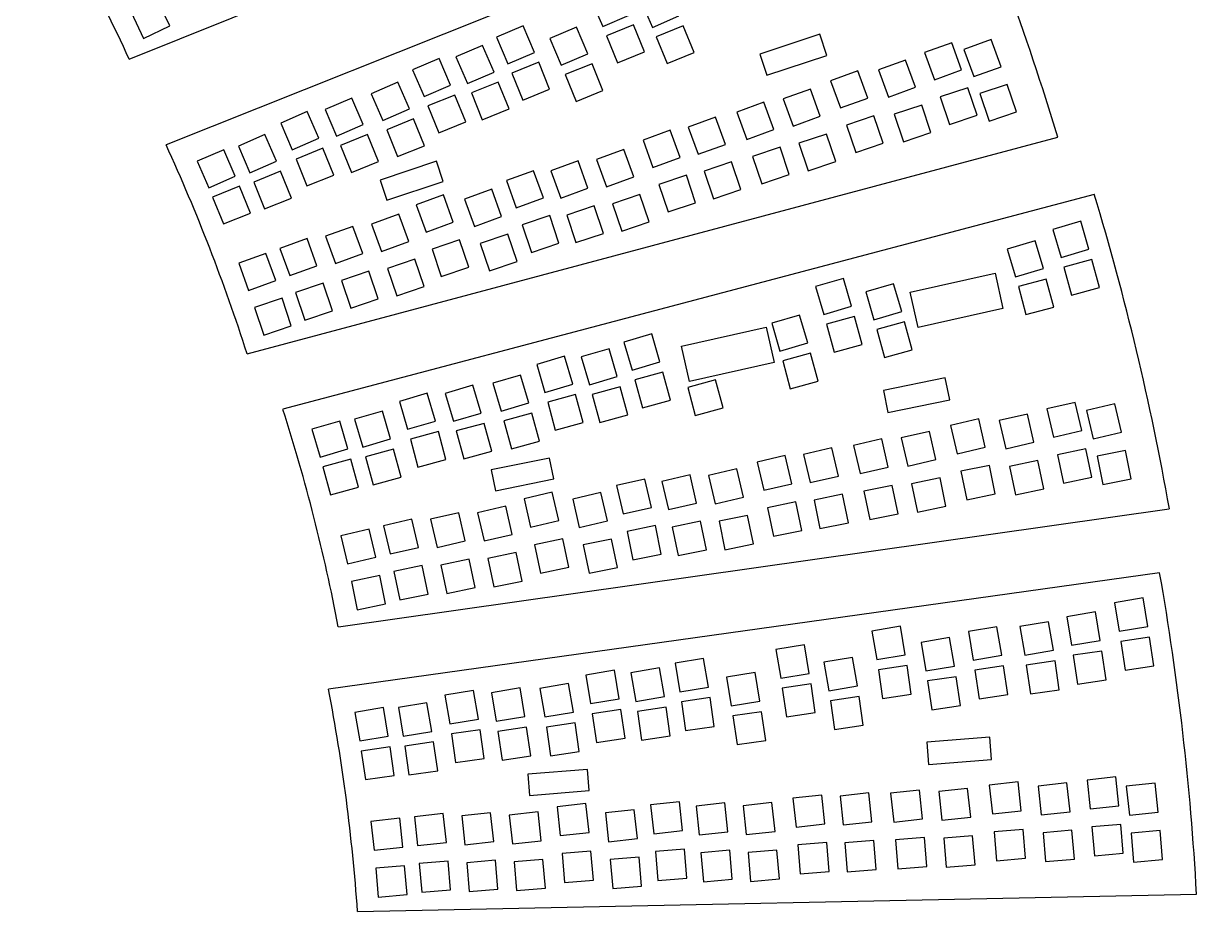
# Model space of a CAD drawing. Extents: x -234 to 632, y -244 to 547.
# Drawn here: x 470 to 631.8, y 172.6 to 295 of the extents above; entities that cross this region are included whole.
import ezdxf

# ---------------------------------------------------------------- set-up
doc = ezdxf.new("R2010")
doc.units = 0
doc.layers.get('0').update_dxf_attribs({"linetype": 'CONTINUOUS'})

msp = doc.modelspace()

# ---------------------------------------------------------------- linework, layer by layer
at = {"color": 7, "linetype": 'CONTINUOUS'}
for p, q in [((484.56, 290.12), (591.99, 333.37)), ((597.22, 321.19), (489.63, 278.31)), ((490.14, 294.71), (488.41, 298.32)), ((548.31, 298.29), (549.89, 294.62)), ((555.16, 298.19), (556.75, 294.51)), ((484.8, 296.6), (486.53, 292.99)), ((486.53, 292.99), (490.14, 294.71)), ((538.9, 294.73), (535.23, 293.14)), ((540.49, 291.06), (538.9, 294.73)), ((549.89, 294.62), (553.56, 296.21)), ((554.14, 294.84), (550.43, 293.33)), ((555.65, 291.13), (554.14, 294.84)), ((556.75, 294.51), (560.42, 296.1)), ((561, 294.73), (557.29, 293.22)), ((562.5, 291.02), (561, 294.73)), ((535.23, 293.14), (536.81, 289.47)), ((546.26, 294.54), (542.59, 292.96)), ((547.85, 290.87), (546.26, 294.54)), ((550.43, 293.33), (551.94, 289.62)), ((557.29, 293.22), (558.8, 289.51)), ((579.85, 293.57), (571.58, 290.83)), ((580.83, 290.64), (579.85, 293.57)), ((533.31, 292.01), (529.64, 290.43)), ((534.9, 288.34), (533.31, 292.01)), ((542.59, 292.96), (544.17, 289.29)), ((598.05, 292.38), (594.29, 291.02)), ((599.42, 288.63), (598.05, 292.38)), ((603.5, 292.84), (599.75, 291.47)), ((599.75, 291.47), (601.11, 287.71)), ((604.87, 289.08), (603.5, 292.84)), ((527.32, 290.22), (523.65, 288.64)), ((528.91, 286.55), (527.32, 290.22)), ((529.64, 290.43), (531.22, 286.75)), ((536.81, 289.47), (540.49, 291.06)), ((544.17, 289.29), (547.85, 290.87)), ((551.94, 289.62), (555.65, 291.13)), ((558.8, 289.51), (562.5, 291.02)), ((571.58, 290.83), (572.55, 287.9)), ((572.55, 287.9), (580.83, 290.64)), ((591.7, 290), (587.94, 288.63)), ((593.06, 286.24), (591.7, 290)), ((594.29, 291.02), (595.66, 287.26)), ((523.65, 288.64), (525.24, 284.97)), ((531.22, 286.75), (534.9, 288.34)), ((541.06, 289.69), (537.36, 288.18)), ((537.36, 288.18), (538.87, 284.47)), ((542.57, 285.98), (541.06, 289.69)), ((548.42, 289.5), (544.72, 287.99)), ((549.93, 285.8), (548.42, 289.5)), ((585.11, 288.51), (581.35, 287.15)), ((586.48, 284.76), (585.11, 288.51)), ((587.94, 288.63), (589.31, 284.87)), ((595.66, 287.26), (599.42, 288.63)), ((601.11, 287.71), (604.87, 289.08)), ((521.63, 286.93), (517.95, 285.35)), ((523.21, 283.26), (521.63, 286.93)), ((525.24, 284.97), (528.91, 286.55)), ((535.47, 286.97), (531.77, 285.46)), ((536.98, 283.26), (535.47, 286.97)), ((544.72, 287.99), (546.22, 284.29)), ((581.35, 287.15), (582.72, 283.39)), ((605.73, 286.65), (601.94, 285.37)), ((607, 282.85), (605.73, 286.65)), ((517.95, 285.35), (519.54, 281.67)), ((529.48, 285.18), (525.78, 283.67)), ((530.99, 281.47), (529.48, 285.18)), ((531.77, 285.46), (533.27, 281.75)), ((538.87, 284.47), (542.57, 285.98)), ((546.22, 284.29), (549.93, 285.8)), ((578.55, 286), (574.79, 284.63)), ((579.92, 282.24), (578.55, 286)), ((589.31, 284.87), (593.06, 286.24)), ((600.28, 286.19), (596.48, 284.91)), ((601.55, 282.4), (600.28, 286.19)), ((601.94, 285.37), (603.21, 281.58)), ((515.26, 284.76), (511.59, 283.18)), ((516.85, 281.09), (515.26, 284.76)), ((525.78, 283.67), (527.29, 279.97)), ((572.15, 284.18), (568.39, 282.81)), ((573.51, 280.43), (572.15, 284.18)), ((574.79, 284.63), (576.16, 280.87)), ((582.72, 283.39), (586.48, 284.76)), ((593.92, 283.8), (590.13, 282.53)), ((595.19, 280.01), (593.92, 283.8)), ((596.48, 284.91), (597.76, 281.12)), ((509.12, 282.89), (505.45, 281.31)), ((510.7, 279.22), (509.12, 282.89)), ((511.59, 283.18), (513.17, 279.5)), ((519.54, 281.67), (523.21, 283.26)), ((523.79, 281.89), (520.08, 280.38)), ((525.29, 278.18), (523.79, 281.89)), ((533.27, 281.75), (536.98, 283.26)), ((565.46, 282.13), (561.7, 280.76)), ((566.83, 278.37), (565.46, 282.13)), ((568.39, 282.81), (569.76, 279.06)), ((576.16, 280.87), (579.92, 282.24)), ((587.33, 282.32), (583.54, 281.04)), ((588.61, 278.53), (587.33, 282.32)), ((590.13, 282.53), (591.4, 278.73)), ((597.76, 281.12), (601.55, 282.4)), ((603.21, 281.58), (607, 282.85)), ((505.45, 281.31), (507.03, 277.63)), ((513.17, 279.5), (516.85, 281.09)), ((520.08, 280.38), (521.59, 276.68)), ((527.29, 279.97), (530.99, 281.47)), ((559.22, 280.31), (555.46, 278.94)), ((560.59, 276.55), (559.22, 280.31)), ((561.7, 280.76), (563.07, 277)), ((569.76, 279.06), (573.51, 280.43)), ((583.54, 281.04), (584.82, 277.25)), ((503.28, 279.71), (499.61, 278.13)), ((500.82, 249.46), (612.71, 279.35)), ((504.86, 276.04), (503.28, 279.71)), ((507.03, 277.63), (510.7, 279.22)), ((517.42, 279.72), (513.72, 278.21)), ((518.93, 276.01), (517.42, 279.72)), ((555.46, 278.94), (556.83, 275.18)), ((580.78, 279.8), (576.98, 278.53)), ((576.98, 278.53), (578.26, 274.74)), ((582.05, 276.01), (580.78, 279.8)), ((584.82, 277.25), (588.61, 278.53)), ((591.4, 278.73), (595.19, 280.01)), ((497.61, 277.64), (493.93, 276.06)), ((499.19, 273.97), (497.61, 277.64)), ((499.61, 278.13), (501.19, 274.45)), ((511.28, 277.85), (507.57, 276.34)), ((512.79, 274.14), (511.28, 277.85)), ((513.72, 278.21), (515.23, 274.5)), ((521.59, 276.68), (525.29, 278.18)), ((552.8, 277.66), (549.04, 276.29)), ((554.17, 273.9), (552.8, 277.66)), ((563.07, 277), (566.83, 278.37)), ((574.37, 277.99), (570.58, 276.71)), ((575.64, 274.2), (574.37, 277.99)), ((493.93, 276.06), (495.52, 272.39)), ((501.19, 274.45), (504.86, 276.04)), ((507.57, 276.34), (509.08, 272.63)), ((515.23, 274.5), (518.93, 276.01)), ((526.97, 276.04), (519.16, 273.45)), ((527.89, 273.27), (526.97, 276.04)), ((546.49, 276.08), (542.73, 274.71)), ((547.85, 272.32), (546.49, 276.08)), ((549.04, 276.29), (550.41, 272.53)), ((556.83, 275.18), (560.59, 276.55)), ((567.68, 275.94), (563.89, 274.66)), ((568.96, 272.15), (567.68, 275.94)), ((570.58, 276.71), (571.85, 272.92)), ((578.26, 274.74), (582.05, 276.01)), ((495.52, 272.39), (499.19, 273.97)), ((505.44, 274.67), (501.73, 273.16)), ((506.95, 270.96), (505.44, 274.67)), ((509.08, 272.63), (512.79, 274.14)), ((540.36, 274.74), (536.61, 273.38)), ((541.73, 270.99), (540.36, 274.74)), ((542.73, 274.71), (544.1, 270.95)), ((550.41, 272.53), (554.17, 273.9)), ((561.44, 274.12), (557.65, 272.84)), ((562.71, 270.33), (561.44, 274.12)), ((563.89, 274.66), (565.17, 270.87)), ((571.85, 272.92), (575.64, 274.2)), ((499.77, 272.6), (496.06, 271.09)), ((501.27, 268.89), (499.77, 272.6)), ((501.73, 273.16), (503.24, 269.46)), ((519.16, 273.45), (520.08, 270.68)), ((520.08, 270.68), (527.89, 273.27)), ((534.57, 272.18), (530.81, 270.82)), ((535.94, 268.43), (534.57, 272.18)), ((536.61, 273.38), (537.97, 269.62)), ((544.1, 270.95), (547.85, 272.32)), ((557.65, 272.84), (558.92, 269.05)), ((565.17, 270.87), (568.96, 272.15)), ((496.06, 271.09), (497.57, 267.39)), ((503.24, 269.46), (506.95, 270.96)), ((617.73, 271.48), (505.77, 241.83)), ((527.91, 271.41), (524.15, 270.04)), ((529.27, 267.65), (527.91, 271.41)), ((530.81, 270.82), (532.18, 267.06)), ((537.97, 269.62), (541.73, 270.99)), ((555.02, 271.47), (551.23, 270.19)), ((556.3, 267.68), (555.02, 271.47)), ((497.57, 267.39), (501.27, 268.89)), ((521.75, 268.74), (517.99, 267.37)), ((523.12, 264.98), (521.75, 268.74)), ((524.15, 270.04), (525.52, 266.28)), ((548.71, 269.89), (544.92, 268.61)), ((549.98, 266.09), (548.71, 269.89)), ((551.23, 270.19), (552.51, 266.4)), ((558.92, 269.05), (562.71, 270.33)), ((517.99, 267.37), (519.36, 263.61)), ((525.52, 266.28), (529.27, 267.65)), ((532.18, 267.06), (535.94, 268.43)), ((542.59, 268.55), (538.8, 267.27)), ((538.8, 267.27), (540.07, 263.48)), ((543.86, 264.76), (542.59, 268.55)), ((544.92, 268.61), (546.19, 264.82)), ((552.51, 266.4), (556.3, 267.68)), ((615.87, 267.76), (612.03, 266.63)), ((617, 263.92), (615.87, 267.76)), ((515.42, 267.06), (511.66, 265.69)), ((511.66, 265.69), (513.03, 261.94)), ((516.79, 263.3), (515.42, 267.06)), ((536.79, 265.99), (533, 264.71)), ((538.07, 262.2), (536.79, 265.99)), ((546.19, 264.82), (549.98, 266.09)), ((612.03, 266.63), (613.16, 262.79)), ((509.09, 265.4), (505.33, 264.03)), ((505.33, 264.03), (506.7, 260.28)), ((510.46, 261.64), (509.09, 265.4)), ((519.36, 263.61), (523.12, 264.98)), ((530.13, 265.22), (526.34, 263.94)), ((526.34, 263.94), (527.61, 260.15)), ((531.4, 261.43), (530.13, 265.22)), ((533, 264.71), (534.28, 260.92)), ((540.07, 263.48), (543.86, 264.76)), ((609.57, 265.07), (605.73, 263.94)), ((605.73, 263.94), (606.86, 260.1)), ((610.7, 261.23), (609.57, 265.07)), ((613.16, 262.79), (617, 263.92)), ((503.42, 263.33), (499.66, 261.97)), ((504.79, 259.58), (503.42, 263.33)), ((513.03, 261.94), (516.79, 263.3)), ((523.97, 262.54), (520.18, 261.27)), ((525.25, 258.75), (523.97, 262.54)), ((617.4, 262.49), (613.54, 261.44)), ((618.46, 258.63), (617.4, 262.49)), ((499.66, 261.97), (501.03, 258.21)), ((506.7, 260.28), (510.46, 261.64)), ((517.64, 260.87), (513.85, 259.59)), ((518.92, 257.08), (517.64, 260.87)), ((520.18, 261.27), (521.46, 257.48)), ((527.61, 260.15), (531.4, 261.43)), ((534.28, 260.92), (538.07, 262.2)), ((606.86, 260.1), (610.7, 261.23)), ((613.54, 261.44), (614.6, 257.58)), ((501.03, 258.21), (504.79, 259.58)), ((511.31, 259.21), (507.52, 257.93)), ((512.59, 255.42), (511.31, 259.21)), ((513.85, 259.59), (515.13, 255.8)), ((583.11, 259.88), (579.27, 258.75)), ((584.24, 256.05), (583.11, 259.88)), ((590.02, 259.15), (586.19, 258.01)), ((591.16, 255.31), (590.02, 259.15)), ((592.33, 258), (604.04, 260.62)), ((604.04, 260.62), (605.13, 255.74)), ((611.11, 259.8), (607.25, 258.75)), ((612.16, 255.94), (611.11, 259.8)), ((507.52, 257.93), (508.8, 254.14)), ((521.46, 257.48), (525.25, 258.75)), ((579.27, 258.75), (580.4, 254.91)), ((586.19, 258.01), (587.32, 254.18)), ((593.42, 253.12), (592.33, 258)), ((607.25, 258.75), (608.3, 254.89)), ((614.6, 257.58), (618.46, 258.63)), ((505.64, 257.14), (501.85, 255.86)), ((501.85, 255.86), (503.12, 252.07)), ((506.92, 253.35), (505.64, 257.14)), ((515.13, 255.8), (518.92, 257.08)), ((580.4, 254.91), (584.24, 256.05)), ((608.3, 254.89), (612.16, 255.94)), ((508.8, 254.14), (512.59, 255.42)), ((577.05, 254.83), (573.22, 253.7)), ((578.18, 250.99), (577.05, 254.83)), ((584.64, 254.62), (580.79, 253.57)), ((585.7, 250.76), (584.64, 254.62)), ((587.32, 254.18), (591.16, 255.31)), ((605.13, 255.74), (593.42, 253.12)), ((503.12, 252.07), (506.92, 253.35)), ((560.76, 250.52), (572.47, 253.15)), ((572.47, 253.15), (573.56, 248.27)), ((573.22, 253.7), (574.35, 249.86)), ((580.79, 253.57), (581.84, 249.71)), ((591.56, 253.88), (587.7, 252.83)), ((587.7, 252.83), (588.76, 248.97)), ((592.62, 250.02), (591.56, 253.88)), ((556.66, 252.22), (552.82, 251.09)), ((552.82, 251.09), (553.95, 247.25)), ((557.79, 248.38), (556.66, 252.22)), ((574.35, 249.86), (578.18, 250.99)), ((550.78, 250.19), (546.94, 249.06)), ((551.91, 246.36), (550.78, 250.19)), ((561.86, 245.65), (560.76, 250.52)), ((578.59, 249.57), (574.73, 248.51)), ((579.64, 245.71), (578.59, 249.57)), ((581.84, 249.71), (585.7, 250.76)), ((588.76, 248.97), (592.62, 250.02)), ((544.62, 249.14), (540.78, 248)), ((540.78, 248), (541.92, 244.17)), ((545.75, 245.3), (544.62, 249.14)), ((546.94, 249.06), (548.08, 245.22)), ((553.95, 247.25), (557.79, 248.38)), ((573.56, 248.27), (561.86, 245.65)), ((574.73, 248.51), (575.78, 244.65)), ((538.57, 246.55), (534.73, 245.42)), ((539.7, 242.72), (538.57, 246.55)), ((548.08, 245.22), (551.91, 246.36)), ((558.2, 246.95), (554.34, 245.9)), ((559.25, 243.09), (558.2, 246.95)), ((597.17, 246.16), (588.63, 244.42)), ((597.79, 243.13), (597.17, 246.16)), ((531.99, 245.16), (528.16, 244.03)), ((533.12, 241.32), (531.99, 245.16)), ((534.73, 245.42), (535.87, 241.58)), ((541.92, 244.17), (545.75, 245.3)), ((552.32, 244.93), (548.46, 243.87)), ((553.37, 241.07), (552.32, 244.93)), ((554.34, 245.9), (555.39, 242.04)), ((565.48, 245.89), (561.62, 244.83)), ((561.62, 244.83), (562.67, 240.97)), ((566.53, 242.03), (565.48, 245.89)), ((575.78, 244.65), (579.64, 245.71)), ((525.67, 244.04), (521.83, 242.91)), ((521.83, 242.91), (522.96, 239.07)), ((526.8, 240.21), (525.67, 244.04)), ((528.16, 244.03), (529.29, 240.19)), ((546.16, 243.87), (542.3, 242.82)), ((547.21, 240.01), (546.16, 243.87)), ((548.46, 243.87), (549.51, 240.01)), ((555.39, 242.04), (559.25, 243.09)), ((588.63, 244.42), (589.24, 241.4)), ((589.24, 241.4), (597.79, 243.13)), ((519.49, 241.59), (515.65, 240.46)), ((520.62, 237.75), (519.49, 241.59)), ((529.29, 240.19), (533.12, 241.32)), ((535.87, 241.58), (539.7, 242.72)), ((540.11, 241.29), (536.25, 240.23)), ((541.16, 237.43), (540.11, 241.29)), ((542.3, 242.82), (543.35, 238.96)), ((562.67, 240.97), (566.53, 242.03)), ((615.1, 242.79), (611.2, 241.88)), ((611.2, 241.88), (612.11, 237.99)), ((616.01, 238.89), (615.1, 242.79)), ((620.57, 242.59), (616.67, 241.68)), ((616.67, 241.68), (617.58, 237.78)), ((621.47, 238.69), (620.57, 242.59)), ((513.61, 240.21), (509.77, 239.08)), ((514.74, 236.38), (513.61, 240.21)), ((515.65, 240.46), (516.79, 236.62)), ((522.96, 239.07), (526.8, 240.21)), ((533.53, 239.89), (529.67, 238.84)), ((534.58, 236.04), (533.53, 239.89)), ((536.25, 240.23), (537.3, 236.37)), ((543.35, 238.96), (547.21, 240.01)), ((549.51, 240.01), (553.37, 241.07)), ((601.78, 240.5), (597.89, 239.59)), ((597.89, 239.59), (598.8, 235.7)), ((602.69, 236.61), (601.78, 240.5)), ((608.5, 241.18), (604.6, 240.27)), ((604.6, 240.27), (605.51, 236.38)), ((609.41, 237.29), (608.5, 241.18)), ((509.77, 239.08), (510.91, 235.25)), ((527.21, 238.78), (523.35, 237.72)), ((528.26, 234.92), (527.21, 238.78)), ((529.67, 238.84), (530.72, 234.98)), ((594.97, 238.79), (591.08, 237.88)), ((595.88, 234.89), (594.97, 238.79)), ((612.11, 237.99), (616.01, 238.89)), ((617.58, 237.78), (621.47, 238.69)), ((510.91, 235.25), (514.74, 236.38)), ((516.79, 236.62), (520.62, 237.75)), ((523.35, 237.72), (524.4, 233.86)), ((537.3, 236.37), (541.16, 237.43)), ((581.51, 236.52), (577.62, 235.62)), ((582.42, 232.63), (581.51, 236.52)), ((588.39, 237.76), (584.5, 236.85)), ((584.5, 236.85), (585.41, 232.96)), ((589.3, 233.86), (588.39, 237.76)), ((591.08, 237.88), (591.98, 233.99)), ((598.8, 235.7), (602.69, 236.61)), ((605.51, 236.38), (609.41, 237.29)), ((616.56, 236.38), (612.64, 235.56)), ((617.37, 232.46), (616.56, 236.38)), ((515.15, 234.95), (511.29, 233.9)), ((516.2, 231.09), (515.15, 234.95)), ((521.03, 236.32), (517.17, 235.27)), ((517.17, 235.27), (518.22, 231.41)), ((522.08, 232.46), (521.03, 236.32)), ((524.4, 233.86), (528.26, 234.92)), ((530.72, 234.98), (534.58, 236.04)), ((542.57, 235.1), (534.51, 233.46)), ((543.15, 232.23), (542.57, 235.1)), ((575.09, 235.47), (571.2, 234.56)), ((576, 231.57), (575.09, 235.47)), ((577.62, 235.62), (578.52, 231.72)), ((591.98, 233.99), (595.88, 234.89)), ((609.96, 234.77), (606.05, 233.95)), ((610.77, 230.85), (609.96, 234.77)), ((612.64, 235.56), (613.46, 231.65)), ((622.03, 236.17), (618.11, 235.36)), ((618.11, 235.36), (618.92, 231.44)), ((622.84, 232.25), (622.03, 236.17)), ((511.29, 233.9), (512.34, 230.04)), ((534.51, 233.46), (535.09, 230.6)), ((568.41, 233.61), (564.51, 232.7)), ((569.31, 229.71), (568.41, 233.61)), ((571.2, 234.56), (572.11, 230.66)), ((585.41, 232.96), (589.3, 233.86)), ((603.25, 234.09), (599.33, 233.28)), ((599.33, 233.28), (600.14, 229.36)), ((604.06, 230.17), (603.25, 234.09)), ((606.05, 233.95), (606.86, 230.04)), ((518.22, 231.41), (522.08, 232.46)), ((535.09, 230.6), (543.15, 232.23)), ((555.71, 232.2), (551.81, 231.3)), ((556.62, 228.31), (555.71, 232.2)), ((561.95, 232.79), (558.05, 231.89)), ((558.05, 231.89), (558.96, 227.99)), ((562.85, 228.9), (561.95, 232.79)), ((564.51, 232.7), (565.42, 228.8)), ((572.11, 230.66), (576, 231.57)), ((578.52, 231.72), (582.42, 232.63)), ((596.44, 232.37), (592.52, 231.56)), ((592.52, 231.56), (593.33, 227.65)), ((597.25, 228.46), (596.44, 232.37)), ((613.46, 231.65), (617.37, 232.46)), ((618.92, 231.44), (622.84, 232.25)), ((512.34, 230.04), (516.2, 231.09)), ((542.94, 230.39), (539.04, 229.48)), ((543.85, 226.5), (542.94, 230.39)), ((549.65, 230.36), (545.75, 229.45)), ((550.56, 226.46), (549.65, 230.36)), ((551.81, 231.3), (552.72, 227.4)), ((582.97, 230.11), (579.06, 229.3)), ((583.79, 226.19), (582.97, 230.11)), ((589.86, 231.34), (585.94, 230.53)), ((585.94, 230.53), (586.75, 226.62)), ((590.67, 227.43), (589.86, 231.34)), ((600.14, 229.36), (604.06, 230.17)), ((606.86, 230.04), (610.77, 230.85)), ((536.51, 228.47), (532.61, 227.57)), ((537.41, 224.58), (536.51, 228.47)), ((539.04, 229.48), (539.95, 225.59)), ((545.75, 229.45), (546.66, 225.55)), ((552.72, 227.4), (556.62, 228.31)), ((558.96, 227.99), (562.85, 228.9)), ((565.42, 228.8), (569.31, 229.71)), ((576.56, 229.05), (572.64, 228.24)), ((577.37, 225.13), (576.56, 229.05)), ((579.06, 229.3), (579.87, 225.38)), ((593.33, 227.65), (597.25, 228.46)), ((513.41, 211.85), (628.08, 228.1)), ((523.54, 226.69), (519.64, 225.78)), ((524.45, 222.79), (523.54, 226.69)), ((530.02, 227.57), (526.13, 226.67)), ((526.13, 226.67), (527.03, 222.77)), ((530.93, 223.68), (530.02, 227.57)), ((532.61, 227.57), (533.52, 223.67)), ((569.87, 227.19), (565.95, 226.38)), ((570.68, 223.27), (569.87, 227.19)), ((572.64, 228.24), (573.45, 224.32)), ((586.75, 226.62), (590.67, 227.43)), ((517.66, 225.31), (513.76, 224.4)), ((518.57, 221.42), (517.66, 225.31)), ((519.64, 225.78), (520.55, 221.88)), ((539.95, 225.59), (543.85, 226.5)), ((546.66, 225.55), (550.56, 226.46)), ((557.17, 225.79), (553.25, 224.98)), ((557.98, 221.87), (557.17, 225.79)), ((563.41, 226.38), (559.49, 225.57)), ((559.49, 225.57), (560.3, 221.65)), ((564.22, 222.46), (563.41, 226.38)), ((565.95, 226.38), (566.76, 222.46)), ((573.45, 224.32), (577.37, 225.13)), ((579.87, 225.38), (583.79, 226.19)), ((513.76, 224.4), (514.67, 220.51)), ((527.03, 222.77), (530.93, 223.68)), ((533.52, 223.67), (537.41, 224.58)), ((544.4, 223.98), (540.49, 223.16)), ((545.21, 220.06), (544.4, 223.98)), ((551.11, 223.94), (547.19, 223.13)), ((551.92, 220.03), (551.11, 223.94)), ((553.25, 224.98), (554.07, 221.06)), ((520.55, 221.88), (524.45, 222.79)), ((537.97, 222.06), (534.05, 221.25)), ((538.78, 218.14), (537.97, 222.06)), ((540.49, 223.16), (541.3, 219.25)), ((547.19, 223.13), (548.01, 219.21)), ((554.07, 221.06), (557.98, 221.87)), ((560.3, 221.65), (564.22, 222.46)), ((566.76, 222.46), (570.68, 223.27)), ((514.67, 220.51), (518.57, 221.42)), ((525, 220.27), (521.09, 219.46)), ((525.81, 216.35), (525, 220.27)), ((531.48, 221.16), (527.57, 220.35)), ((527.57, 220.35), (528.38, 216.43)), ((532.3, 217.24), (531.48, 221.16)), ((534.05, 221.25), (534.86, 217.33)), ((626.75, 219.29), (512.05, 203.24)), ((519.12, 218.9), (515.21, 218.08)), ((519.93, 214.98), (519.12, 218.9)), ((521.09, 219.46), (521.9, 215.54)), ((541.3, 219.25), (545.21, 220.06)), ((548.01, 219.21), (551.92, 220.03)), ((515.21, 218.08), (516.02, 214.17)), ((528.38, 216.43), (532.3, 217.24)), ((534.86, 217.33), (538.78, 218.14)), ((521.9, 215.54), (525.81, 216.35)), ((624.46, 215.82), (620.51, 215.15)), ((625.12, 211.87), (624.46, 215.82)), ((516.02, 214.17), (519.93, 214.98)), ((617.88, 213.9), (613.94, 213.23)), ((618.55, 209.95), (617.88, 213.9)), ((620.51, 215.15), (621.18, 211.21)), ((611.41, 212.53), (607.47, 211.87)), ((612.08, 208.59), (611.41, 212.53)), ((613.94, 213.23), (614.6, 209.29)), ((590.99, 211.91), (587.05, 211.25)), ((587.05, 211.25), (587.71, 207.3)), ((591.65, 207.97), (590.99, 211.91)), ((604.3, 211.85), (600.36, 211.19)), ((600.36, 211.19), (601.02, 207.24)), ((604.97, 207.91), (604.3, 211.85)), ((607.47, 211.87), (608.13, 207.92)), ((621.18, 211.21), (625.12, 211.87)), ((577.74, 209.36), (573.8, 208.69)), ((578.4, 205.41), (577.74, 209.36)), ((597.77, 210.35), (593.83, 209.69)), ((593.83, 209.69), (594.49, 205.74)), ((598.44, 206.41), (597.77, 210.35)), ((614.6, 209.29), (618.55, 209.95)), ((625.35, 210.4), (621.4, 209.82)), ((621.4, 209.82), (621.98, 205.86)), ((625.94, 206.45), (625.35, 210.4)), ((563.81, 207.47), (559.87, 206.8)), ((564.48, 203.52), (563.81, 207.47)), ((573.8, 208.69), (574.46, 204.75)), ((584.37, 207.62), (580.43, 206.96)), ((585.04, 203.68), (584.37, 207.62)), ((587.71, 207.3), (591.65, 207.97)), ((601.02, 207.24), (604.97, 207.91)), ((608.13, 207.92), (612.08, 208.59)), ((618.78, 208.48), (614.82, 207.9)), ((614.82, 207.9), (615.41, 203.94)), ((619.36, 204.53), (618.78, 208.48)), ((551.5, 205.85), (547.55, 205.18)), ((552.16, 201.9), (551.5, 205.85)), ((557.74, 206.16), (553.79, 205.49)), ((558.4, 202.21), (557.74, 206.16)), ((559.87, 206.8), (560.54, 202.86)), ((580.43, 206.96), (581.1, 203.01)), ((591.89, 206.5), (587.93, 205.92)), ((587.93, 205.92), (588.51, 201.96)), ((592.47, 202.54), (591.89, 206.5)), ((594.49, 205.74), (598.44, 206.41)), ((605.2, 206.44), (601.24, 205.86)), ((601.24, 205.86), (601.83, 201.9)), ((605.78, 202.48), (605.2, 206.44)), ((612.31, 207.12), (608.35, 206.54)), ((608.35, 206.54), (608.93, 202.58)), ((612.89, 203.16), (612.31, 207.12)), ((621.98, 205.86), (625.94, 206.45)), ((545.18, 204), (541.23, 203.34)), ((545.84, 200.06), (545.18, 204)), ((547.55, 205.18), (548.22, 201.24)), ((553.79, 205.49), (554.46, 201.55)), ((570.92, 205.54), (566.97, 204.87)), ((566.97, 204.87), (567.64, 200.93)), ((571.58, 201.59), (570.92, 205.54)), ((574.46, 204.75), (578.4, 205.41)), ((598.67, 204.94), (594.71, 204.36)), ((594.71, 204.36), (595.29, 200.4)), ((599.25, 200.98), (598.67, 204.94)), ((615.41, 203.94), (619.36, 204.53)), ((532.07, 203.06), (528.12, 202.39)), ((528.12, 202.39), (528.79, 198.45)), ((532.73, 199.11), (532.07, 203.06)), ((538.48, 203.41), (534.54, 202.74)), ((534.54, 202.74), (535.2, 198.8)), ((539.15, 199.47), (538.48, 203.41)), ((541.23, 203.34), (541.9, 199.4)), ((560.54, 202.86), (564.48, 203.52)), ((578.64, 203.95), (574.68, 203.36)), ((574.68, 203.36), (575.26, 199.41)), ((579.22, 199.99), (578.64, 203.95)), ((581.1, 203.01), (585.04, 203.68)), ((588.51, 201.96), (592.47, 202.54)), ((601.83, 201.9), (605.78, 202.48)), ((608.93, 202.58), (612.89, 203.16)), ((525.64, 201.36), (521.7, 200.69)), ((526.31, 197.41), (525.64, 201.36)), ((548.22, 201.24), (552.16, 201.9)), ((554.46, 201.55), (558.4, 202.21)), ((558.63, 200.75), (554.68, 200.16)), ((559.22, 196.79), (558.63, 200.75)), ((564.71, 202.06), (560.75, 201.47)), ((560.75, 201.47), (561.34, 197.52)), ((565.29, 198.1), (564.71, 202.06)), ((567.64, 200.93), (571.58, 201.59)), ((585.27, 202.21), (581.31, 201.63)), ((581.31, 201.63), (581.9, 197.67)), ((585.85, 198.25), (585.27, 202.21)), ((595.29, 200.4), (599.25, 200.98)), ((519.64, 200.7), (515.69, 200.03)), ((515.69, 200.03), (516.36, 196.09)), ((520.3, 196.75), (519.64, 200.7)), ((521.7, 200.69), (522.36, 196.75)), ((535.2, 198.8), (539.15, 199.47)), ((541.9, 199.4), (545.84, 200.06)), ((552.39, 200.43), (548.44, 199.85)), ((548.44, 199.85), (549.02, 195.89)), ((552.98, 196.48), (552.39, 200.43)), ((554.68, 200.16), (555.26, 196.2)), ((571.81, 200.12), (567.86, 199.54)), ((567.86, 199.54), (568.44, 195.58)), ((572.4, 196.17), (571.81, 200.12)), ((575.26, 199.41), (579.22, 199.99)), ((528.79, 198.45), (532.73, 199.11)), ((532.97, 197.64), (529.01, 197.06)), ((533.55, 193.69), (532.97, 197.64)), ((539.38, 198), (535.42, 197.41)), ((539.96, 194.04), (539.38, 198)), ((546.08, 198.59), (542.12, 198.01)), ((542.12, 198.01), (542.7, 194.05)), ((546.66, 194.64), (546.08, 198.59)), ((561.34, 197.52), (565.29, 198.1)), ((581.9, 197.67), (585.85, 198.25)), ((516.36, 196.09), (520.3, 196.75)), ((522.36, 196.75), (526.31, 197.41)), ((526.54, 195.95), (522.58, 195.36)), ((527.12, 191.99), (526.54, 195.95)), ((529.01, 197.06), (529.59, 193.1)), ((535.42, 197.41), (536, 193.46)), ((549.02, 195.89), (552.98, 196.48)), ((555.26, 196.2), (559.22, 196.79)), ((568.44, 195.58), (572.4, 196.17)), ((603.31, 196.6), (594.63, 195.91)), ((594.63, 195.91), (594.87, 192.83)), ((603.56, 193.52), (603.31, 196.6)), ((520.54, 195.29), (516.58, 194.7)), ((516.58, 194.7), (517.16, 190.75)), ((521.12, 191.33), (520.54, 195.29)), ((522.58, 195.36), (523.16, 191.41)), ((542.7, 194.05), (546.66, 194.64)), ((529.59, 193.1), (533.55, 193.69)), ((536, 193.46), (539.96, 194.04)), ((594.87, 192.83), (603.56, 193.52)), ((517.16, 190.75), (521.12, 191.33)), ((523.16, 191.41), (527.12, 191.99)), ((547.78, 192.15), (539.58, 191.5)), ((539.58, 191.5), (539.81, 188.58)), ((548.01, 189.24), (547.78, 192.15)), ((620.71, 191.12), (616.73, 190.68)), ((621.14, 187.14), (620.71, 191.12)), ((600.25, 189.55), (596.27, 189.12)), ((600.68, 185.58), (600.25, 189.55)), ((607.21, 190.44), (603.24, 190)), ((603.24, 190), (603.67, 186.03)), ((607.65, 186.46), (607.21, 190.44)), ((613.96, 190.31), (609.99, 189.87)), ((609.99, 189.87), (610.42, 185.9)), ((614.4, 186.33), (613.96, 190.31)), ((616.73, 190.68), (617.17, 186.71)), ((626.11, 190.26), (622.13, 189.83)), ((622.13, 189.83), (622.57, 185.85)), ((626.55, 186.28), (626.11, 190.26)), ((539.81, 188.58), (548.01, 189.24)), ((580.11, 188.63), (576.14, 188.2)), ((576.14, 188.2), (576.57, 184.22)), ((580.55, 184.65), (580.11, 188.63)), ((586.61, 188.91), (582.64, 188.48)), ((582.64, 188.48), (583.07, 184.5)), ((587.05, 184.94), (586.61, 188.91)), ((593.59, 189.32), (589.62, 188.88)), ((589.62, 188.88), (590.05, 184.9)), ((594.03, 185.34), (593.59, 189.32)), ((596.27, 189.12), (596.71, 185.14)), ((534.42, 186.18), (530.45, 185.75)), ((534.86, 182.21), (534.42, 186.18)), ((540.97, 186.3), (536.99, 185.87)), ((541.4, 182.33), (540.97, 186.3)), ((547.58, 187.44), (543.61, 187)), ((543.61, 187), (544.04, 183.03)), ((548.02, 183.46), (547.58, 187.44)), ((554.24, 186.6), (550.27, 186.17)), ((554.68, 182.63), (554.24, 186.6)), ((560.48, 187.71), (556.5, 187.27)), ((556.5, 187.27), (556.94, 183.3)), ((560.91, 183.73), (560.48, 187.71)), ((566.74, 187.55), (562.77, 187.11)), ((562.77, 187.11), (563.2, 183.14)), ((567.18, 183.57), (566.74, 187.55)), ((573.25, 187.58), (569.28, 187.15)), ((569.28, 187.15), (569.71, 183.17)), ((573.69, 183.61), (573.25, 187.58)), ((603.67, 186.03), (607.65, 186.46)), ((610.42, 185.9), (614.4, 186.33)), ((617.17, 186.71), (621.14, 187.14)), ((622.57, 185.85), (626.55, 186.28)), ((521.88, 185.42), (517.9, 184.98)), ((517.9, 184.98), (518.34, 181.01)), ((522.31, 181.44), (521.88, 185.42)), ((527.88, 186.08), (523.9, 185.64)), ((523.9, 185.64), (524.34, 181.67)), ((528.32, 182.1), (527.88, 186.08)), ((530.45, 185.75), (530.88, 181.77)), ((536.99, 185.87), (537.43, 181.89)), ((550.27, 186.17), (550.7, 182.19)), ((576.57, 184.22), (580.55, 184.65)), ((583.07, 184.5), (587.05, 184.94)), ((590.05, 184.9), (594.03, 185.34)), ((596.71, 185.14), (600.68, 185.58)), ((621.39, 184.57), (617.41, 184.24)), ((621.73, 180.59), (621.39, 184.57)), ((544.04, 183.03), (548.02, 183.46)), ((556.94, 183.3), (560.91, 183.73)), ((563.2, 183.14), (567.18, 183.57)), ((569.71, 183.17), (573.69, 183.61)), ((600.93, 183.01), (596.95, 182.67)), ((601.27, 179.02), (600.93, 183.01)), ((607.9, 183.89), (603.91, 183.56)), ((603.91, 183.56), (604.25, 179.57)), ((608.24, 179.91), (607.9, 183.89)), ((614.65, 183.77), (610.66, 183.43)), ((610.66, 183.43), (611, 179.44)), ((614.99, 179.78), (614.65, 183.77)), ((617.41, 184.24), (617.74, 180.25)), ((626.8, 183.72), (622.81, 183.38)), ((622.81, 183.38), (623.15, 179.39)), ((627.13, 179.73), (626.8, 183.72)), ((518.34, 181.01), (522.31, 181.44)), ((524.34, 181.67), (528.32, 182.1)), ((530.88, 181.77), (534.86, 182.21)), ((537.43, 181.89), (541.4, 182.33)), ((550.7, 182.19), (554.68, 182.63)), ((580.8, 182.09), (576.81, 181.75)), ((576.81, 181.75), (577.15, 177.76)), ((581.14, 178.1), (580.8, 182.09)), ((587.3, 182.37), (583.31, 182.03)), ((583.31, 182.03), (583.65, 178.04)), ((587.63, 178.38), (587.3, 182.37)), ((594.28, 182.77), (590.29, 182.43)), ((590.29, 182.43), (590.63, 178.45)), ((594.62, 178.79), (594.28, 182.77)), ((596.95, 182.67), (597.28, 178.68)), ((541.65, 179.76), (537.67, 179.42)), ((541.99, 175.77), (541.65, 179.76)), ((548.27, 180.89), (544.28, 180.56)), ((544.28, 180.56), (544.62, 176.57)), ((548.61, 176.91), (548.27, 180.89)), ((554.93, 180.06), (550.94, 179.72)), ((550.94, 179.72), (551.28, 175.73)), ((555.26, 176.07), (554.93, 180.06)), ((561.16, 181.17), (557.18, 180.83)), ((557.18, 180.83), (557.52, 176.84)), ((561.5, 177.18), (561.16, 181.17)), ((567.43, 181.01), (563.44, 180.67)), ((563.44, 180.67), (563.78, 176.68)), ((567.76, 177.02), (567.43, 181.01)), ((573.94, 181.04), (569.95, 180.7)), ((569.95, 180.7), (570.29, 176.72)), ((574.27, 177.05), (573.94, 181.04)), ((604.25, 179.57), (608.24, 179.91)), ((611, 179.44), (614.99, 179.78)), ((617.74, 180.25), (621.73, 180.59)), ((623.15, 179.39), (627.13, 179.73)), ((522.56, 178.87), (518.58, 178.54)), ((518.58, 178.54), (518.91, 174.55)), ((522.9, 174.89), (522.56, 178.87)), ((528.56, 179.53), (524.58, 179.2)), ((524.58, 179.2), (524.92, 175.21)), ((528.9, 175.55), (528.56, 179.53)), ((535.11, 179.64), (531.12, 179.3)), ((531.12, 179.3), (531.46, 175.32)), ((535.44, 175.65), (535.11, 179.64)), ((537.67, 179.42), (538, 175.44)), ((577.15, 177.76), (581.14, 178.1)), ((583.65, 178.04), (587.63, 178.38)), ((590.63, 178.45), (594.62, 178.79)), ((597.28, 178.68), (601.27, 179.02)), ((544.62, 176.57), (548.61, 176.91)), ((557.52, 176.84), (561.5, 177.18)), ((563.78, 176.68), (567.76, 177.02)), ((570.29, 176.72), (574.27, 177.05)), ((516.05, 172.56), (631.84, 174.97)), ((518.91, 174.55), (522.9, 174.89)), ((524.92, 175.21), (528.9, 175.55)), ((531.46, 175.32), (535.44, 175.65)), ((538, 175.44), (541.99, 175.77)), ((551.28, 175.73), (555.26, 176.07))]:
    msp.add_line(p, q, dxfattribs=at)
for centre, radius, start, end in [((252.71, 169.86), 376.29, 16.9176, 23.7138), ((248.99, 181.53), 259.39, 24.7474, 31.5849), ((253.81, 170.28), 259.39, 17.7743, 24.6119), ((257.54, 162.61), 376.29, 10.0222, 16.8183), ((258.67, 162.89), 259.4, 10.879, 17.7163), ((256.13, 154.28), 376.28, 3.153, 9.9494), ((257.3, 154.42), 259.39, 4.0098, 10.8474)]:
    msp.add_arc(centre, radius, start, end, dxfattribs=at)

doc.saveas('drawing.dxf')
